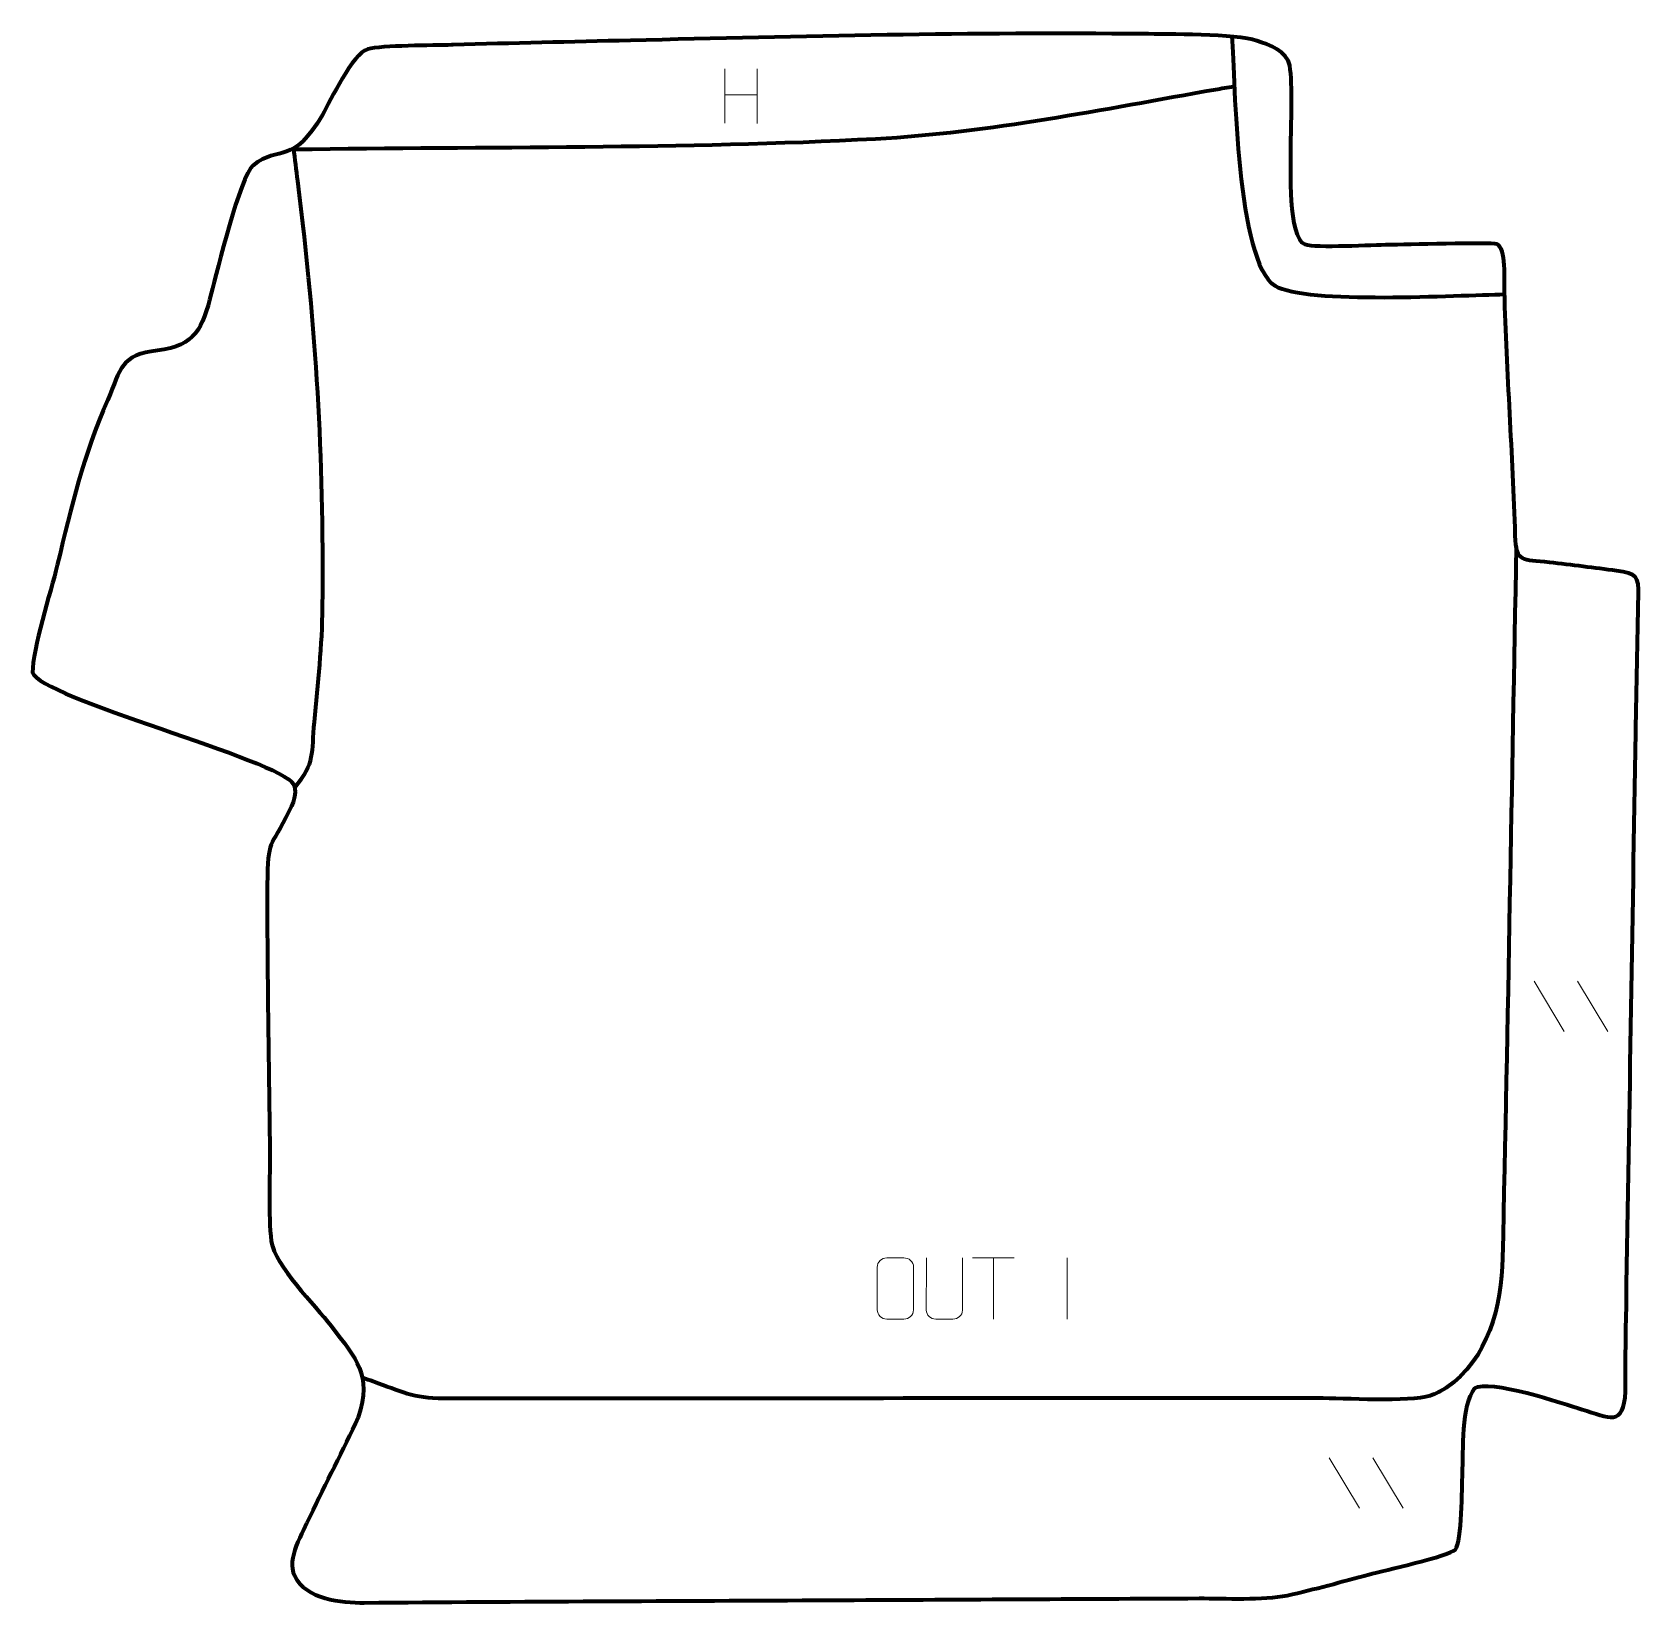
# Model space of a CAD drawing. Header units: millimetres. Extents: x -595 to 60, y 206 to 847.
import ezdxf

# ---------------------------------------------------------------- set-up
doc = ezdxf.new("R2010")
doc.units = ezdxf.units.MM
doc.header["$MEASUREMENT"] = 0
doc.layers.add('layer 2', color=7, linetype='Continuous')
doc.layers.add('layer 3', color=7, linetype='Continuous')

msp = doc.modelspace()

# ---------------------------------------------------------------- linework, layer by layer
at = {"layer": 'layer 2', "color": 140, "lineweight": 158}
for points, knots in [([(-105.5291, 844.9482), (-104.2851, 826.8106), (-103.6585, 752.8329), (-87.9257, 743.3028), (-87.9257, 743.3028), (-75.3495, 735.685), (-13.208, 739.4983), (5.6727, 739.8427)], [0, 0, 0, 0, 0.33333333, 0.33333333, 0.33333333, 0.33333333, 1, 1, 1, 1]), ([(-488.1238, 798.9799), (-409.3099, 800.1927), (-329.5213, 799.0948), (-250.8796, 803.2921), (-250.8796, 803.2921), (-204.0423, 805.7919), (-158.331, 815.3891), (-112.2429, 823.3731), (-112.2429, 823.3731), (-109.7716, 823.7972), (-107.3001, 824.22), (-104.8285, 824.6421)], [0, 0, 0, 0, 0.25, 0.25, 0.25, 0.25, 0.5, 0.5, 0.5, 0.5, 1, 1, 1, 1]), ([(-487.7931, 538.5944), (-479.2439, 548.9287), (-480.9666, 552.3693), (-479.7351, 565.4124), (-479.7351, 565.4124), (-478.2287, 581.368), (-476.5959, 596.3142), (-476.3836, 612.418), (-476.3836, 612.418), (-475.9592, 676.4396), (-478.7739, 723.4399), (-486.5396, 786.0723), (-486.5396, 786.0723), (-487.0862, 790.5257), (-487.6328, 794.9792), (-488.1794, 799.4326)], [0, 0, 0, 0, 0.2, 0.2, 0.2, 0.2, 0.4, 0.4, 0.4, 0.4, 0.6, 0.6, 0.6, 0.6, 1, 1, 1, 1]), ([(10.4221, 636.8929), (8.5431, 540.2313), (7.0581, 443.4672), (4.835, 346.8253), (4.835, 346.8253), (4.3845, 327.2446), (-0.8625, 305.359), (-18.1778, 293.7613), (-18.1778, 293.7613), (-20.4506, 292.239), (-22.0626, 291.4892), (-24.616, 290.5697), (-24.616, 290.5697), (-33.1595, 287.8714), (-60.0211, 289.5049), (-70.5104, 289.5532), (-70.5104, 289.5532), (-156.4161, 289.7395), (-242.3211, 289.4191), (-328.2267, 289.4016), (-328.2267, 289.4016), (-361.1874, 289.3964), (-394.148, 289.3939), (-427.1086, 289.3957), (-427.1086, 289.3957), (-439.4445, 289.3964), (-444.5591, 292.3748), (-455.8272, 296.3322), (-455.8272, 296.3322), (-457.2699, 296.8389), (-458.7138, 297.3425), (-460.1574, 297.8466)], [0, 0, 0, 0, 0.11111111, 0.11111111, 0.11111111, 0.11111111, 0.22222222, 0.22222222, 0.22222222, 0.22222222, 0.33333333, 0.33333333, 0.33333333, 0.33333333, 0.44444444, 0.44444444, 0.44444444, 0.44444444, 0.55555556, 0.55555556, 0.55555556, 0.55555556, 0.66666667, 0.66666667, 0.66666667, 0.66666667, 0.77777778, 0.77777778, 0.77777778, 0.77777778, 1, 1, 1, 1])]:
    msp.add_open_spline(points, degree=3, knots=knots, dxfattribs=at)
at = {"layer": 'layer 2', "color": 250, "lineweight": 9}
for points in [[(-312.3045, 831.8393), (-312.3045, 831.8393), (-312.3045, 809.6466), (-312.3045, 809.6466)], [(-299.1888, 831.8393), (-299.1888, 831.8393), (-299.1888, 809.489), (-299.1888, 809.489)], [(-312.287, 821.1969), (-312.287, 821.1969), (-299.1888, 821.1969), (-299.1888, 821.1969)], [(17.6852, 459.611), (17.6852, 459.611), (30.0495, 439.0667), (30.0495, 439.0667)], [(35.4151, 459.611), (35.4151, 459.611), (47.7794, 439.0667), (47.7794, 439.0667)], [(-211.2774, 346.7447), (-211.2774, 346.7447), (-194.2902, 346.7447), (-194.2902, 346.7447)], [(-202.7836, 321.8147), (-202.7836, 321.8147), (-202.7836, 346.7682), (-202.7836, 346.7682)], [(-172.7838, 346.7785), (-172.7838, 346.7785), (-172.7838, 321.8044), (-172.7838, 321.8044)], [(-65.8292, 265.1888), (-65.8292, 265.1888), (-53.4649, 244.6445), (-53.4649, 244.6445)], [(-48.0993, 265.1888), (-48.0993, 265.1888), (-35.735, 244.6445), (-35.735, 244.6445)]]:
    msp.add_open_spline(points, degree=3, dxfattribs=at)
for points, knots in [([(-246.3034, 346.7679), (-243.9777, 346.7679), (-241.6516, 346.7679), (-239.3255, 346.7679), (-239.3255, 346.7679), (-237.3789, 346.8035), (-235.3875, 345.3119), (-235.3608, 342.8743), (-235.3608, 342.8743), (-235.3612, 337.1274), (-235.3612, 331.3801), (-235.3608, 325.6324), (-235.3608, 325.6324), (-235.5006, 323.309), (-237.1778, 321.8294), (-239.3255, 321.8186), (-239.3255, 321.8186), (-241.6574, 321.819), (-243.9893, 321.819), (-246.3208, 321.8186), (-246.3208, 321.8186), (-248.2458, 321.7132), (-250.2179, 323.5977), (-250.2067, 325.615), (-250.2067, 325.615), (-250.2064, 331.3851), (-250.2064, 337.1548), (-250.2067, 342.9241), (-250.2067, 342.9241), (-250.2025, 345.0622), (-248.4558, 346.7814), (-246.3034, 346.7679)], [0, 0, 0, 0, 0.11111111, 0.11111111, 0.11111111, 0.11111111, 0.22222222, 0.22222222, 0.22222222, 0.22222222, 0.33333333, 0.33333333, 0.33333333, 0.33333333, 0.44444444, 0.44444444, 0.44444444, 0.44444444, 0.55555556, 0.55555556, 0.55555556, 0.55555556, 0.66666667, 0.66666667, 0.66666667, 0.66666667, 0.77777778, 0.77777778, 0.77777778, 0.77777778, 1, 1, 1, 1]), ([(-215.4566, 346.7724), (-215.457, 341.2329), (-215.3612, 331.0311), (-215.3608, 325.4907), (-215.3608, 325.4907), (-215.5006, 323.2512), (-217.1778, 321.825), (-219.3255, 321.8145), (-219.3255, 321.8145), (-221.6574, 321.8149), (-223.9893, 321.8149), (-226.3208, 321.8145), (-226.3208, 321.8145), (-228.2458, 321.713), (-230.2179, 323.5295), (-230.2067, 325.474), (-230.2067, 325.474), (-230.2064, 331.0359), (-230.111, 341.2113), (-230.1114, 346.7724)], [0, 0, 0, 0, 0.16666667, 0.16666667, 0.16666667, 0.16666667, 0.33333333, 0.33333333, 0.33333333, 0.33333333, 0.5, 0.5, 0.5, 0.5, 0.66666667, 0.66666667, 0.66666667, 0.66666667, 1, 1, 1, 1])]:
    msp.add_open_spline(points, degree=3, knots=knots, dxfattribs=at)
at = {"layer": 'layer 3', "color": 242, "lineweight": 158}
msp.add_open_spline([(-81.4651, 798.7889), (-81.4732, 791.7567), (-82.6233, 762.746), (-75.5998, 760.0835), (-75.5998, 760.0835), (-71.6821, 758.5984), (-47.5998, 759.9246), (-41.5544, 760.0021), (-41.5544, 760.0021), (-35.5995, 760.0742), (0.219, 761.0615), (2.5136, 760.2832), (2.5136, 760.2832), (6.5302, 758.9207), (5.5171, 745.094), (5.6369, 740.9936), (5.6369, 740.9936), (6.655, 707.7574), (8.9707, 674.6472), (10.0556, 641.4001), (10.0556, 641.4001), (10.4211, 630.1985), (12.8316, 631.6889), (23.9529, 630.4374), (23.9529, 630.4374), (32.9955, 629.404), (42.3647, 628.2399), (51.3802, 627.0101), (51.3802, 627.0101), (59.4785, 625.9054), (60.4563, 624.9492), (60.2989, 616.747), (60.2989, 616.747), (59.943, 598.1914), (59.5064, 579.6599), (59.1994, 561.0909), (59.1994, 561.0909), (57.8767, 481.0859), (56.554, 401.0809), (55.2313, 321.0759), (55.2313, 321.0759), (55.0715, 311.4069), (54.9962, 301.9409), (54.9698, 292.2738), (54.9698, 292.2738), (54.4145, 277.6993), (48.3493, 281.5333), (37.2855, 284.9742), (37.2855, 284.9742), (30.1572, 287.195), (-1.1133, 297.7348), (-6.5008, 293.5686), (-6.5008, 293.5686), (-11.9236, 286.9747), (-11.0682, 267.8427), (-11.4789, 258.7471), (-11.4789, 258.7471), (-11.6743, 253.434), (-11.6852, 230.8602), (-14.3916, 227.8468), (-14.3916, 227.8468), (-16.8967, 225.0576), (-43.3995, 219.3329), (-49.5238, 217.6846), (-49.5238, 217.6846), (-60.6695, 214.6847), (-71.6989, 211.5776), (-82.9859, 209.1177), (-82.9859, 209.1177), (-92.6957, 207.037), (-108.5112, 207.9335), (-118.8782, 207.924), (-118.8782, 207.924), (-168.8896, 207.6732), (-218.901, 207.4225), (-268.9125, 207.1717), (-268.9125, 207.1717), (-332.4134, 206.8547), (-395.918, 206.6241), (-459.4176, 206.1295), (-459.4176, 206.1295), (-468.9862, 206.055), (-483.0169, 207.4104), (-487.9058, 217.1533), (-487.9058, 217.1533), (-491.3473, 224.0118), (-484.5199, 234.7652), (-481.4917, 241.3553), (-481.4917, 241.3553), (-475.2291, 254.9102), (-467.9664, 268.3034), (-461.8684, 281.6999), (-461.8684, 281.6999), (-456.2674, 299.6545), (-462.4028, 305.0181), (-472.9225, 319.0524), (-472.9225, 319.0524), (-479.4301, 327.5229), (-495.9353, 343.6078), (-497.3436, 353.5512), (-497.3436, 353.5512), (-498.6657, 364.3581), (-497.8138, 379.8068), (-497.9348, 391.2642), (-497.9348, 391.2642), (-498.3067, 427.1315), (-499.1137, 463.2207), (-498.9784, 499.0658), (-498.9784, 499.0658), (-498.6789, 518.4815), (-497.9172, 513.0343), (-489.9922, 529.1622), (-489.9922, 529.1622), (-487.4301, 534.3763), (-487.1036, 537.7015), (-488.3086, 540.035), (-488.3086, 540.035), (-493.3501, 549.7987), (-592.2316, 575.442), (-594.6697, 585.5452), (-594.6697, 585.5452), (-594.8814, 594.7465), (-587.2208, 618.608), (-584.6198, 629.3229), (-584.6198, 629.3229), (-578.6071, 654.365), (-574.4386, 672.8596), (-564.0225, 696.8147), (-564.0225, 696.8147), (-558.7384, 709.3551), (-558.7359, 715.2382), (-543.7364, 716.8945), (-543.7364, 716.8945), (-528.1985, 718.6102), (-525.4609, 726.1965), (-521.7922, 740.1729), (-521.7922, 740.1729), (-519.4187, 749.3341), (-510.1786, 787.7488), (-504.7678, 792.4296), (-504.7678, 792.4296), (-494.0313, 800.8694), (-488.5841, 792.18), (-476.5017, 813.0637), (-476.5017, 813.0637), (-473.1786, 818.9715), (-464.121, 838.1433), (-457.9815, 839.8296), (-457.9815, 839.8296), (-452.4373, 841.3524), (-431.0221, 841.3466), (-423.8719, 841.5294), (-423.8719, 841.5294), (-423.8719, 841.5294), (-423.1633, 841.5475), (-423.1633, 841.5475), (-423.1633, 841.5475), (-399.07, 842.2833), (-374.9801, 842.8071), (-350.8835, 843.3788), (-350.8835, 843.3788), (-281.4829, 845.0533), (-210.8615, 846.7675), (-141.4815, 846.0309), (-141.4815, 846.0309), (-132.5001, 845.9356), (-103.3484, 846.0594), (-95.3858, 843.2838), (-95.3858, 843.2838), (-90.3339, 841.5228), (-82.9407, 839.1004), (-81.9215, 833.0928), (-81.9215, 833.0928), (-80.6645, 825.6834), (-81.4637, 808.2668), (-81.4649, 799.8603), (-81.4649, 799.8603), (-81.4649, 799.8603), (-81.4651, 798.7889), (-81.4651, 798.7889)], degree=3, knots=[0, 0, 0, 0, 0.02173913, 0.02173913, 0.02173913, 0.02173913, 0.04347826, 0.04347826, 0.04347826, 0.04347826, 0.06521739, 0.06521739, 0.06521739, 0.06521739, 0.08695652, 0.08695652, 0.08695652, 0.08695652, 0.10869565, 0.10869565, 0.10869565, 0.10869565, 0.13043478, 0.13043478, 0.13043478, 0.13043478, 0.15217391, 0.15217391, 0.15217391, 0.15217391, 0.17391304, 0.17391304, 0.17391304, 0.17391304, 0.19565217, 0.19565217, 0.19565217, 0.19565217, 0.2173913, 0.2173913, 0.2173913, 0.2173913, 0.23913043, 0.23913043, 0.23913043, 0.23913043, 0.26086957, 0.26086957, 0.26086957, 0.26086957, 0.2826087, 0.2826087, 0.2826087, 0.2826087, 0.30434783, 0.30434783, 0.30434783, 0.30434783, 0.32608696, 0.32608696, 0.32608696, 0.32608696, 0.34782609, 0.34782609, 0.34782609, 0.34782609, 0.36956522, 0.36956522, 0.36956522, 0.36956522, 0.39130435, 0.39130435, 0.39130435, 0.39130435, 0.41304348, 0.41304348, 0.41304348, 0.41304348, 0.43478261, 0.43478261, 0.43478261, 0.43478261, 0.45652174, 0.45652174, 0.45652174, 0.45652174, 0.47826087, 0.47826087, 0.47826087, 0.47826087, 0.5, 0.5, 0.5, 0.5, 0.52173913, 0.52173913, 0.52173913, 0.52173913, 0.54347826, 0.54347826, 0.54347826, 0.54347826, 0.56521739, 0.56521739, 0.56521739, 0.56521739, 0.58695652, 0.58695652, 0.58695652, 0.58695652, 0.60869565, 0.60869565, 0.60869565, 0.60869565, 0.63043478, 0.63043478, 0.63043478, 0.63043478, 0.65217391, 0.65217391, 0.65217391, 0.65217391, 0.67391304, 0.67391304, 0.67391304, 0.67391304, 0.69565217, 0.69565217, 0.69565217, 0.69565217, 0.7173913, 0.7173913, 0.7173913, 0.7173913, 0.73913043, 0.73913043, 0.73913043, 0.73913043, 0.76086957, 0.76086957, 0.76086957, 0.76086957, 0.7826087, 0.7826087, 0.7826087, 0.7826087, 0.80434783, 0.80434783, 0.80434783, 0.80434783, 0.82608696, 0.82608696, 0.82608696, 0.82608696, 0.84782609, 0.84782609, 0.84782609, 0.84782609, 0.86956522, 0.86956522, 0.86956522, 0.86956522, 0.89130435, 0.89130435, 0.89130435, 0.89130435, 0.91304348, 0.91304348, 0.91304348, 0.91304348, 0.93478261, 0.93478261, 0.93478261, 0.93478261, 0.95652174, 0.95652174, 0.95652174, 0.95652174, 1, 1, 1, 1], dxfattribs=at)

doc.saveas('drawing.dxf')
